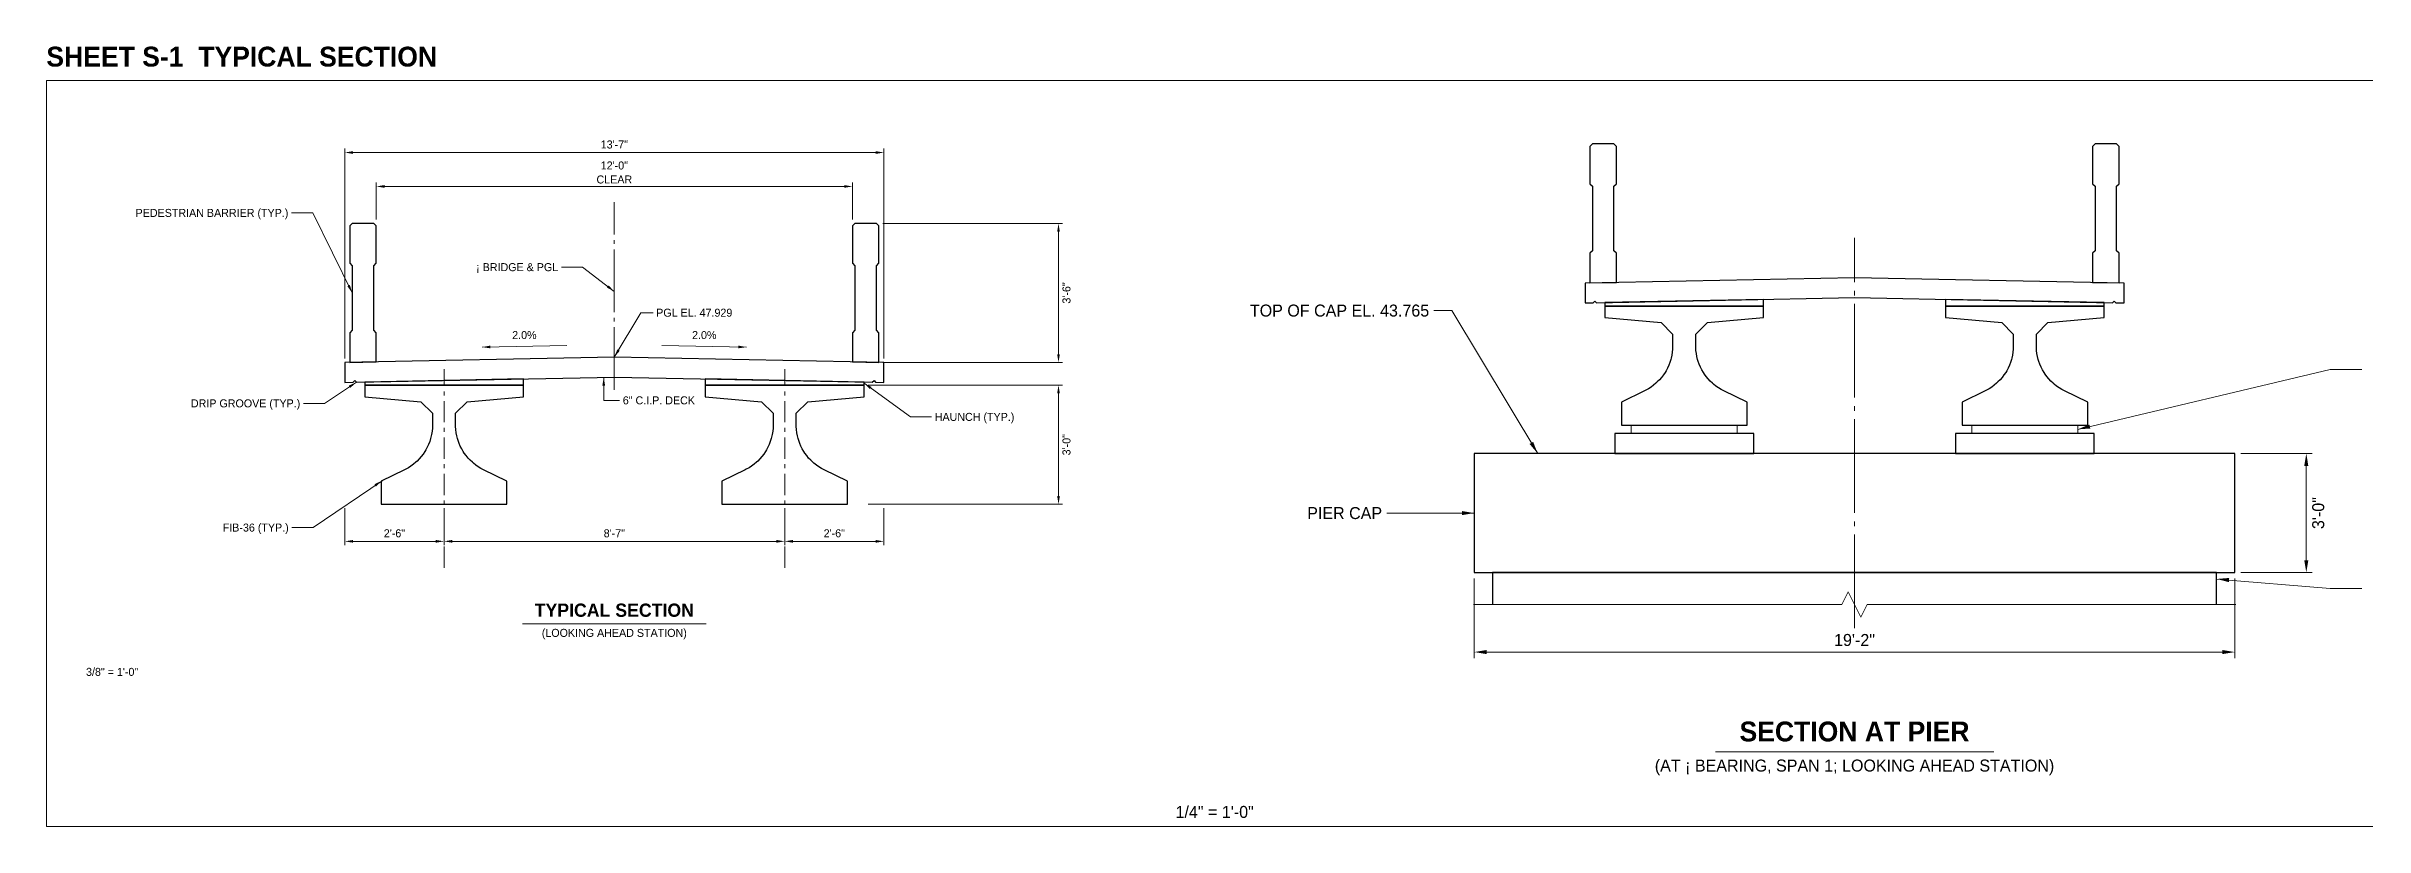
# Model space of a CAD drawing. Extents: x -1 to 88.9, y -17.8 to 1.9.
# Drawn here: x -1 to 57.4, y -17.8 to 1.9 of the extents above; entities that cross this region are included whole.
import ezdxf
from ezdxf.enums import TextEntityAlignment as Align

# ---------------------------------------------------------------- set-up
doc = ezdxf.new("R2010")
doc.units = 21
doc.header["$MEASUREMENT"] = 0
doc.linetypes.add('DGN4', pattern=[0.336, 0.2, -0.053, 0.03, -0.053])
doc.linetypes.add('DGN7', pattern=[0.726, 0.59, -0.053, 0.03, -0.053])
for name, color, linetype, lineweight in [('BeamConc', 3, 'Continuous', 30), ('BearingPadMisc', 5, 'Continuous', 15), ('Border', 7, 'Continuous', 15), ('CL_Major', 1, 'DGN7', 9), ('CL_Minor', 7, 'DGN4', 9), ('Dimension', 7, 'Continuous', 9), ('Leader', 7, 'Continuous', 9), ('SubStrConc', 3, 'Continuous', 30), ('SubStrConc2', 3, 'Continuous', 30), ('SupstrConc', 3, 'Continuous', 30), ('Symbols', 7, 'Continuous', 15), ('TextStructures', 7, 'Continuous', 9), ('TrafBarrierConc', 3, 'Continuous', 30)]:
    doc.layers.add(name, color=color, linetype=linetype, lineweight=lineweight)
doc.styles.add('FDOT Bold (Large)', font='FDOTBold.ttf')
doc.styles.add('FDOT Structures', font='FDOT.ttf')
doc.styles.add('FDOT Structures Annotation', font='FDOT.ttf')

msp = doc.modelspace()

# ---------------------------------------------------------------- linework, layer by layer
at = {"layer": 'BeamConc'}
for points in [[(38.271, -4.593), (38.271, -4.681), (42.271, -4.681), (42.271, -4.513)], [(46.854, -4.513), (46.854, -4.681), (50.854, -4.681), (50.854, -4.593)], [(42.271, -4.681), (38.271, -4.681), (38.271, -4.973), (39.687, -5.098), (39.979, -5.39), (39.979, -5.689), (39.977, -5.766), (39.969, -5.843), (39.958, -5.92), (39.941, -5.995), (39.932, -6.028), (39.909, -6.102), (39.881, -6.174), (39.849, -6.244), (39.813, -6.312), (39.788, -6.353), (39.745, -6.417), (39.698, -6.479), (39.648, -6.537), (39.593, -6.592), (39.558, -6.625), (39.499, -6.674), (39.436, -6.72), (39.371, -6.762), (39.304, -6.799), (39.273, -6.814), (38.687, -7.098), (38.687, -7.681), (41.854, -7.681), (41.854, -7.098), (41.268, -6.814), (41.199, -6.779), (41.133, -6.739), (41.07, -6.695), (41.009, -6.647), (40.984, -6.625), (40.928, -6.572), (40.875, -6.516), (40.826, -6.457), (40.78, -6.394), (40.754, -6.354), (40.715, -6.287), (40.68, -6.219), (40.649, -6.148), (40.623, -6.075), (40.609, -6.029), (40.591, -5.954), (40.577, -5.878), (40.567, -5.801), (40.563, -5.724), (40.562, -5.689), (40.562, -5.39), (40.854, -5.098), (42.271, -4.973)], [(50.854, -4.681), (46.854, -4.681), (46.854, -4.973), (48.271, -5.098), (48.562, -5.39), (48.562, -5.689), (48.56, -5.766), (48.553, -5.843), (48.541, -5.92), (48.524, -5.995), (48.516, -6.028), (48.492, -6.102), (48.465, -6.174), (48.433, -6.244), (48.396, -6.312), (48.371, -6.353), (48.328, -6.417), (48.281, -6.479), (48.231, -6.537), (48.177, -6.592), (48.141, -6.625), (48.082, -6.674), (48.02, -6.72), (47.955, -6.762), (47.887, -6.799), (47.857, -6.814), (47.271, -7.098), (47.271, -7.681), (50.437, -7.681), (50.437, -7.098), (49.851, -6.814), (49.783, -6.779), (49.717, -6.739), (49.653, -6.695), (49.593, -6.647), (49.567, -6.625), (49.511, -6.572), (49.458, -6.516), (49.409, -6.457), (49.364, -6.394), (49.337, -6.354), (49.298, -6.287), (49.263, -6.219), (49.233, -6.148), (49.207, -6.075), (49.193, -6.029), (49.174, -5.954), (49.16, -5.878), (49.151, -5.801), (49.146, -5.724), (49.146, -5.689), (49.146, -5.39), (49.437, -5.098), (50.854, -4.973)], [(7.021, -6.595), (7.021, -6.673), (11.021, -6.673), (11.021, -6.515)], [(11.021, -6.673), (7.021, -6.673), (7.021, -6.965), (8.437, -7.09), (8.729, -7.382), (8.729, -7.681), (8.727, -7.758), (8.719, -7.835), (8.708, -7.912), (8.691, -7.987), (8.682, -8.02), (8.659, -8.094), (8.631, -8.166), (8.599, -8.236), (8.563, -8.304), (8.538, -8.345), (8.495, -8.409), (8.448, -8.471), (8.397, -8.529), (8.343, -8.584), (8.308, -8.617), (8.249, -8.666), (8.186, -8.712), (8.121, -8.753), (8.054, -8.791), (8.023, -8.806), (7.437, -9.09), (7.437, -9.673), (10.604, -9.673), (10.604, -9.09), (10.018, -8.806), (9.949, -8.771), (9.883, -8.731), (9.82, -8.687), (9.759, -8.639), (9.734, -8.617), (9.678, -8.564), (9.625, -8.508), (9.576, -8.449), (9.53, -8.386), (9.504, -8.346), (9.465, -8.279), (9.43, -8.21), (9.399, -8.139), (9.373, -8.067), (9.359, -8.021), (9.341, -7.946), (9.327, -7.87), (9.317, -7.793), (9.313, -7.716), (9.312, -7.681), (9.312, -7.382), (9.604, -7.09), (11.021, -6.965)], [(15.604, -6.515), (15.604, -6.673), (19.604, -6.673), (19.604, -6.595)], [(19.604, -6.673), (15.604, -6.673), (15.604, -6.965), (17.021, -7.09), (17.312, -7.382), (17.312, -7.681), (17.31, -7.758), (17.303, -7.835), (17.291, -7.912), (17.274, -7.987), (17.266, -8.02), (17.242, -8.094), (17.215, -8.166), (17.182, -8.236), (17.146, -8.304), (17.121, -8.345), (17.078, -8.409), (17.031, -8.471), (16.981, -8.529), (16.927, -8.584), (16.891, -8.617), (16.832, -8.666), (16.77, -8.712), (16.705, -8.753), (16.637, -8.791), (16.607, -8.806), (16.021, -9.09), (16.021, -9.673), (19.187, -9.673), (19.187, -9.09), (18.601, -8.806), (18.533, -8.771), (18.467, -8.731), (18.403, -8.687), (18.342, -8.639), (18.317, -8.617), (18.261, -8.564), (18.208, -8.508), (18.159, -8.449), (18.113, -8.386), (18.087, -8.346), (18.048, -8.279), (18.013, -8.21), (17.983, -8.139), (17.957, -8.067), (17.943, -8.021), (17.924, -7.946), (17.91, -7.87), (17.901, -7.793), (17.896, -7.716), (17.896, -7.681), (17.896, -7.382), (18.187, -7.09), (19.604, -6.965)]]:
    msp.add_lwpolyline(points, close=True, dxfattribs=at)
at = {"layer": 'BearingPadMisc'}
for points in [[(38.937, -7.893), (41.604, -7.893), (41.604, -7.68), (38.937, -7.68)], [(47.521, -7.893), (50.187, -7.893), (50.187, -7.68), (47.521, -7.68)]]:
    msp.add_lwpolyline(points, close=True, dxfattribs=at)
at = {"layer": 'CL_Major', "ltscale": 2.666667}
msp.add_line((13.311, -6.789), (13.311, -2.069), dxfattribs=at)
at = {"layer": 'CL_Major', "ltscale": 4}
msp.add_line((44.562, -12.795), (44.562, -2.967), dxfattribs=at)
at = {"layer": 'CL_Minor', "ltscale": 2.666667}
for p, q in [((9.021, -11.273), (9.021, -6.273)), ((17.604, -11.273), (17.604, -6.273))]:
    msp.add_line(p, q, dxfattribs=at)
at = {"layer": 'Dimension'}
for p, q in [((6.521, -6.004), (6.521, -0.715)), ((20.104, -6.004), (20.104, -0.715)), ((7.312, -2.501), (7.312, -1.568)), ((19.312, -2.501), (19.312, -1.568)), ((20.08, -2.602), (24.605, -2.602)), ((24.504, -5.894), (24.504, -2.811)), ((20.08, -6.102), (24.605, -6.102)), ((19.705, -6.673), (24.605, -6.673)), ((24.504, -9.465), (24.504, -6.882)), ((54.297, -8.395), (56.097, -8.395)), ((55.946, -11.083), (55.946, -8.707)), ((6.521, -9.774), (6.521, -10.707)), ((9.021, -9.774), (9.021, -10.707)), ((9.021, -9.774), (9.021, -10.707)), ((17.604, -9.774), (17.604, -10.707)), ((17.604, -9.774), (17.604, -10.707)), ((19.705, -9.673), (24.605, -9.673)), ((20.104, -9.774), (20.104, -10.707)), ((6.729, -10.607), (8.812, -10.607)), ((9.229, -10.607), (17.396, -10.607)), ((17.812, -10.607), (19.896, -10.607)), ((34.979, -11.546), (34.979, -13.546)), ((54.146, -11.546), (54.146, -13.546)), ((54.297, -11.395), (56.097, -11.395)), ((35.291, -13.395), (53.833, -13.395))]:
    msp.add_line(p, q, dxfattribs=at)
for points in [[(6.729, -0.85), (6.521, -0.816), (6.729, -0.781)], [(19.896, -0.781), (20.104, -0.816), (19.896, -0.85)], [(7.521, -1.703), (7.312, -1.669), (7.521, -1.635)], [(19.104, -1.635), (19.312, -1.669), (19.104, -1.703)], [(24.47, -2.811), (24.504, -2.602), (24.538, -2.811)], [(24.538, -5.894), (24.504, -6.102), (24.47, -5.894)], [(24.47, -6.882), (24.504, -6.673), (24.538, -6.882)], [(55.894, -8.707), (55.946, -8.395), (55.997, -8.707)], [(24.538, -9.465), (24.504, -9.673), (24.47, -9.465)], [(6.729, -10.641), (6.521, -10.607), (6.729, -10.572)], [(8.812, -10.572), (9.021, -10.607), (8.812, -10.641)], [(9.229, -10.641), (9.021, -10.607), (9.229, -10.572)], [(17.396, -10.572), (17.604, -10.607), (17.396, -10.641)], [(17.812, -10.641), (17.604, -10.607), (17.812, -10.572)], [(19.896, -10.572), (20.104, -10.607), (19.896, -10.641)], [(55.997, -11.083), (55.946, -11.395), (55.894, -11.083)], [(35.291, -13.446), (34.979, -13.395), (35.291, -13.344)], [(53.833, -13.344), (54.146, -13.395), (53.833, -13.446)]]:
    msp.add_solid(points, dxfattribs=at)
at = {"layer": 'Leader'}
for points in [[(6.708, -4.352), (5.712, -2.336), (5.179, -2.336)], [(13.311, -4.316), (12.511, -3.702), (11.978, -3.702)], [(13.311, -5.969), (13.983, -4.849), (14.286, -4.849)], [(36.579, -8.395), (34.419, -4.795), (33.965, -4.795)], [(50.187, -7.786), (56.546, -6.28), (57.346, -6.28)], [(6.812, -6.599), (6.012, -7.132), (5.479, -7.132)], [(13.045, -6.474), (13.045, -7.056), (13.445, -7.056)], [(19.604, -6.623), (20.771, -7.473), (21.304, -7.473)], [(7.459, -9.079), (5.721, -10.26), (5.187, -10.26)], [(34.979, -9.895), (33.579, -9.895), (32.779, -9.895)], [(53.687, -11.555), (56.546, -11.795), (57.346, -11.795)]]:
    msp.add_lwpolyline(points, dxfattribs=at)
for points in [[(6.708, -4.352), (6.585, -4.181), (6.647, -4.15)], [(13.311, -4.316), (13.125, -4.216), (13.167, -4.161)], [(13.311, -5.969), (13.389, -5.772), (13.448, -5.808)], [(6.812, -6.599), (6.658, -6.743), (6.62, -6.686)], [(13.045, -6.474), (13.079, -6.683), (13.01, -6.683)], [(19.604, -6.623), (19.793, -6.718), (19.752, -6.774)], [(36.579, -8.395), (36.374, -8.154), (36.463, -8.1)], [(50.187, -7.786), (50.479, -7.664), (50.503, -7.765)], [(7.459, -9.079), (7.306, -9.225), (7.267, -9.168)], [(34.979, -9.895), (34.667, -9.947), (34.667, -9.843)], [(53.687, -11.555), (54.003, -11.529), (53.994, -11.633)]]:
    msp.add_solid(points, dxfattribs=at)
at = {"layer": 'SubStrConc'}
msp.add_lwpolyline([(34.979, -11.395), (54.146, -11.395), (54.146, -8.395), (34.979, -8.395)], close=True, dxfattribs=at)
msp.add_lwpolyline([(53.687, -12.195), (53.687, -11.395), (35.437, -11.395), (35.437, -12.195)], dxfattribs=at)
at = {"layer": 'SubStrConc2'}
for points in [[(38.521, -8.395), (42.021, -8.395), (42.021, -7.893), (38.521, -7.893)], [(47.104, -8.395), (50.604, -8.395), (50.604, -7.893), (47.104, -7.893)]]:
    msp.add_lwpolyline(points, close=True, dxfattribs=at)
at = {"layer": 'SupstrConc'}
for points in [[(51.354, -4.103), (44.562, -3.967), (37.771, -4.103), (37.771, -4.603), (37.979, -4.598), (38.02, -4.556), (38.062, -4.597), (44.562, -4.467), (51.062, -4.597), (51.105, -4.556), (51.146, -4.598), (51.354, -4.603)], [(20.104, -6.105), (13.312, -5.969), (6.521, -6.105), (6.521, -6.605), (6.729, -6.601), (6.77, -6.558), (6.812, -6.599), (13.312, -6.469), (19.812, -6.599), (19.855, -6.558), (19.896, -6.601), (20.104, -6.605)]]:
    msp.add_lwpolyline(points, close=True, dxfattribs=at)
at = {"layer": 'Symbols'}
for p, q in [((12.111, -5.673), (9.978, -5.716)), ((14.511, -5.673), (16.645, -5.716))]:
    msp.add_line(p, q, dxfattribs=at)
msp.add_lwpolyline([(34.957, -12.195), (44.242, -12.195), (44.402, -11.875), (44.722, -12.515), (44.882, -12.195), (54.167, -12.195)], dxfattribs=at)
for points in [[(9.978, -5.716), (10.185, -5.677), (10.187, -5.746)], [(16.645, -5.716), (16.436, -5.746), (16.437, -5.677)]]:
    msp.add_solid(points, dxfattribs=at)
at = {"layer": 'TextStructures'}
for p, q in [((10.996, -12.68), (15.627, -12.68)), ((41.056, -15.905), (48.069, -15.905))]:
    msp.add_line(p, q, dxfattribs=at)
at = {"layer": 'TrafBarrierConc'}
for points in [[(37.896, -3.35), (37.896, -4.1), (38.562, -4.087), (38.562, -3.35), (38.5, -3.288), (38.5, -1.663), (38.562, -1.6), (38.562, -0.663), (38.5, -0.6), (37.958, -0.6), (37.896, -0.663), (37.896, -1.6), (37.958, -1.663), (37.958, -3.288)], [(50.562, -4.087), (51.229, -4.1), (51.229, -3.538), (51.229, -3.35), (51.167, -3.288), (51.167, -1.663), (51.229, -1.6), (51.229, -0.663), (51.167, -0.6), (50.625, -0.6), (50.562, -0.663), (50.562, -1.6), (50.625, -1.663), (50.625, -3.288), (50.562, -3.35)], [(6.646, -5.352), (6.646, -6.102), (7.312, -6.089), (7.312, -5.352), (7.25, -5.29), (7.25, -3.665), (7.312, -3.602), (7.312, -2.665), (7.25, -2.602), (6.708, -2.602), (6.646, -2.665), (6.646, -3.602), (6.708, -3.665), (6.708, -5.29)], [(19.312, -6.089), (19.979, -6.102), (19.979, -5.54), (19.979, -5.352), (19.916, -5.29), (19.916, -3.665), (19.979, -3.602), (19.979, -2.665), (19.916, -2.602), (19.375, -2.602), (19.312, -2.665), (19.312, -3.602), (19.375, -3.665), (19.375, -5.29), (19.312, -5.352)]]:
    msp.add_lwpolyline(points, close=True, dxfattribs=at)

# ---------------------------------------------------------------- texts
at = {"layer": 'Border', "style": 'FDOT Bold (Large)'}
msp.add_text('SHEET S-1  TYPICAL SECTION', height=0.50002, dxfattribs=at).set_placement((-1, 1.2), align=Align.BOTTOM_LEFT)
at = {"layer": 'Border', "style": 'FDOT Structures'}
for s, height, p in [('3/8" = 1\'-0"', 0.2016, (0, -13.793)), ('1/4" = 1\'-0"', 0.3024, (27.453, -17.27))]:
    msp.add_text(s, height=height, dxfattribs=at).set_placement(p, align=Align.TOP_LEFT)
at = {"layer": 'Dimension', "insert": (13.312, -1.319), "char_height": 0.2016, "attachment_point": 5, "line_spacing_factor": 1.05, "style": 'FDOT Structures Annotation', "bg_fill": 3, "box_fill_scale": 1.1, "bg_fill_color": 0}
msp.add_mtext('12\'-0"\\PCLEAR', dxfattribs=at)
at = {"layer": 'TextStructures', "style": 'FDOT Structures'}
for s, height, p in [('PEDESTRIAN BARRIER (TYP.)', 0.2016, (5.098, -2.336)), ('¡ BRIDGE & PGL', 0.2016, (11.897, -3.702)), ('TOP OF CAP EL. 43.765', 0.3024, (33.844, -4.795)), ('DRIP GROOVE (TYP.)', 0.2016, (5.398, -7.132)), ('PIER CAP', 0.3024, (32.658, -9.895)), ('FIB-36 (TYP.)', 0.2016, (5.107, -10.26))]:
    msp.add_text(s, height=height, dxfattribs=at).set_placement(p, align=Align.MIDDLE_RIGHT)
for s, p in [('PGL EL. 47.929', (14.366, -4.849)), ('6" C.I.P. DECK', (13.525, -7.056)), ('HAUNCH (TYP.)', (21.385, -7.473))]:
    msp.add_text(s, height=0.2016, dxfattribs=at).set_placement(p, align=Align.MIDDLE_LEFT)
at = {"layer": 'TextStructures'}
for s, height, style, p in [('2.0%', 0.2016, 'FDOT Structures', (11.045, -5.573)), ('2.0%', 0.2016, 'FDOT Structures', (15.578, -5.573)), ('TYPICAL SECTION', 0.33334, 'FDOT Bold (Large)', (13.311, -12.607)), ('(LOOKING AHEAD STATION)', 0.2016, 'FDOT Structures', (13.311, -13.073)), ('SECTION AT PIER', 0.50002, 'FDOT Bold (Large)', (44.562, -15.795)), ('(AT ¡ BEARING, SPAN 1; LOOKING AHEAD STATION)', 0.3024, 'FDOT Structures', (44.562, -16.495))]:
    msp.add_text(s, height=height, dxfattribs=dict(at, style=style)).set_placement(p, align=Align.BOTTOM_CENTER)

# ---------------------------------------------------------------- next in the draw order: linework, layer by layer
at = {"layer": 'Border'}
msp.add_lwpolyline([(-1, -17.79), (88.853, -17.79), (88.853, 1), (-1, 1)], close=True, dxfattribs=at)
at = {"layer": 'Dimension'}
for p, q in [((6.729, -0.816), (19.896, -0.816)), ((7.521, -1.669), (19.104, -1.669))]:
    msp.add_line(p, q, dxfattribs=at)

# ---------------------------------------------------------------- next in the draw order: texts
at = {"layer": 'Dimension', "attachment_point": 5, "style": 'FDOT Structures Annotation', "bg_fill": 3, "box_fill_scale": 1.1, "bg_fill_color": 1}
for s, insert, char_height in [('13\'-7"', (13.312, -0.614), 0.2016), ('2\'-6"', (7.771, -10.405), 0.2016), ('8\'-7"', (13.312, -10.405), 0.2016), ('2\'-6"', (18.854, -10.405), 0.2016), ('19\'-2"', (44.562, -13.093), 0.3024)]:
    msp.add_mtext(s, dxfattribs=dict(at, insert=insert, char_height=char_height))
at = {"layer": 'Dimension', "attachment_point": 5, "rotation": 90, "style": 'FDOT Structures Annotation', "bg_fill": 3, "box_fill_scale": 1.1, "bg_fill_color": 1}
for s, insert, char_height in [('3\'-6"', (24.706, -4.352), 0.2016), ('3\'-0"', (24.706, -8.173), 0.2016), ('3\'-0"', (56.248, -9.895), 0.3024)]:
    msp.add_mtext(s, dxfattribs=dict(at, insert=insert, char_height=char_height))

doc.saveas('drawing.dxf')
